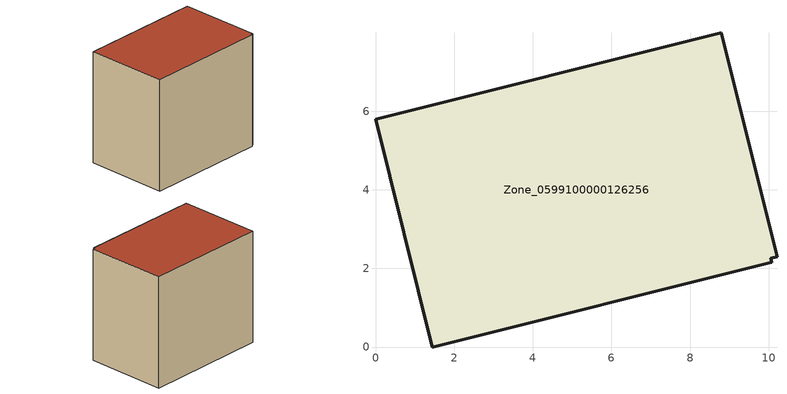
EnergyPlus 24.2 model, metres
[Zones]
Zone_0599100000126256
 floor ground (C_G): 10.21,2.29 10.05,2.25 10.08,2.16 1.45,0 0,5.79 8.79,7.99 z0
 wall outside (C_F): 10.21,2.29 8.79,7.99 0,5.79 1.45,0 10.08,2.16 10.05,2.25 10.21,2.29 z0:8.18
 roof outside (C_R): 10.05,2.25 10.21,2.29 8.79,7.99 0,5.79 1.45,0 10.08,2.16 z8.18
[BUILDING]
Pand.0599100000126256: North Axis=0; Terrain=City; Loads Convergence Tolerance Value=0.04; Temperature Convergence Tolerance Value=0.4; Solar Distribution=FullExterior; Maximum Number of Warmup Days=25; Minimum Number of Warmup Days=1
[Site:Location]
Rotterdam.The.Hague.AP_ZH_NLD Design_Conditions: Latitude=51.96; Longitude=4.45; Time Zone=1; Elevation=-4.5
[SITE:GROUNDTEMPERATURE:BUILDINGSURFACE]
18, 18, 18, 18, 18, 18, 18, 18, 18, 18, 18, 18
[MATERIAL] Thermal Absorptance=0.9; Solar Absorptance=0.7; Visible Absorptance=0.7
Name | Roughness | Thickness | Conductivity | Density | Specific Heat
G.TI.1965-1974 | MediumSmooth | 0.15 | 0.882353 | 540 | 1210
F.TI.1965-1974 | Rough | 0.3 | 0.697674 | 1920 | 840
R.TI.1965-1974 | MediumRough | 0.2 | 0.232558 | 1500 | 1000
[CONSTRUCTION]
C_G: G.TI.1965-1974
C_F: F.TI.1965-1974
C_R: R.TI.1965-1974
[ZONE]
Zone_0599100000126256: Type=1; Multiplier=1; Ceiling Height=Autocalculate; Volume=Autocalculate; Floor Area=autocalculate; Part of Total Floor Area=Yes
[ZONEINFILTRATION:DESIGNFLOWRATE]
Infil_Zone_0599100000126256: Zone or ZoneList or Space or SpaceList=Zone_0599100000126256; Schedule=AlwaysOn; Design Flow Rate Calculation Method=Flow/Area; Flow Rate per Floor Area=0.003; Constant Term Coefficient=1; Temperature Term Coefficient=0; Velocity Term Coefficient=0; Velocity Squared Term Coefficient=0
[HVACTEMPLATE:ZONE:IDEALLOADSAIRSYSTEM]
Zone_0599100000126256: Maximum Heating Supply Air Temperature=50; Minimum Cooling Supply Air Temperature=13; Maximum Heating Supply Air Humidity Ratio=0.0156; Minimum Cooling Supply Air Humidity Ratio=0.0077; Heating Limit=NoLimit; Cooling Limit=NoLimit; Dehumidification Control Type=ConstantSensibleHeatRatio; Cooling Sensible Heat Ratio=0.7; Dehumidification Setpoint=60; Humidification Control Type=None; Humidification Setpoint=30; Outdoor Air Method=None; Outdoor Air Flow Rate per Person=0.00944; Outdoor Air Flow Rate per Zone Floor Area=0; Outdoor Air Flow Rate per Zone=0; Demand Controlled Ventilation Type=None; Outdoor Air Economizer Type=NoEconomizer; Heat Recovery Type=None; Sensible Heat Recovery Effectiveness=0.7; Latent Heat Recovery Effectiveness=0.65
[ZONECONTROL:THERMOSTAT]
ThermostatControl_Zone_0599100000126256: Zone or ZoneList=Zone_0599100000126256; Control Type Schedule=DualSetpointControlType; Control 1=Thermostat_Zone_0599100000126256; Temperature Difference Between Cutout And Setpoint=0
[THERMOSTATSETPOINT:DUALSETPOINT]
Thermostat_Zone_0599100000126256: Heating Setpoint Temperature Schedule=HeatingSetpoint_Zone_0599100000126256; Cooling Setpoint Temperature Schedule=CoolingSetpoint_Zone_0599100000126256
[SCHEDULE:COMPACT]
HeatingSetpoint_Zone_0599100000126256: Through: 12/31, For: AllDays, Until: 24:00, 21
CoolingSetpoint_Zone_0599100000126256: Through: 12/31, For: AllDays, Until: 24:00, 24
DualSetpointControlType: Through: 12/31, For: AllDays, Until: 24:00, 4
AlwaysOn: Through: 12/31, For: AllDays, Until: 24:00, 1
